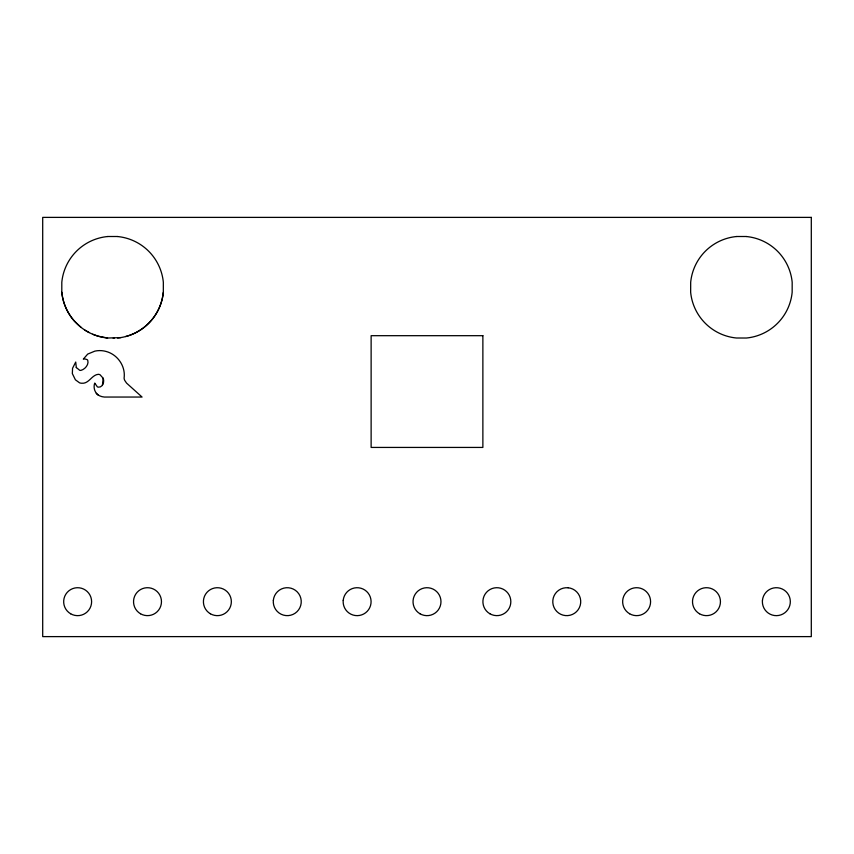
<?xml version="1.0" encoding="UTF-8"?>
<svg xmlns="http://www.w3.org/2000/svg" width="854" height="854" viewBox="0 0 854 854"><rect width="100%" height="100%" fill="white"/><g stroke="black" fill="none" stroke-linecap="round" stroke-linejoin="round"><path stroke-width="1.28" d="M125.602 336.551A50.952 50.952 0 0 0 163.327 292.271L163.338 282.258A50.92 50.92 0 0 0 117.585 236.537M102.48 385.015L103.185 378.258L100.014 374.725A4.889 4.889 0 0 0 98.295 374.319C91.688 374.874 88.976 383.969 81.717 383.243A7.537 7.537 0 0 1 79.507 382.805L75.387 379.784L72.344 373.593L72.558 368.287L75.718 362.053L76.316 367.615M97.986 336.156L107.561 338.024L120.852 337.608M107.561 236.505L117.585 236.505M736.415 236.505L746.428 236.505M113.187 338.237L114.094 338.259M97.207 335.878L92.67 334.245M85.037 330.21L89.126 332.58M103.185 378.258C104.69 381.759 102.704 387.631 98.253 387.161A2.711 2.711 0 0 1 97.281 386.766L94.73 383.051L94.388 384.268A11.508 11.508 0 0 0 94.164 387.385A11.177 11.177 0 0 0 94.858 390.598C96.427 395.594 102.096 397.452 106.867 397.046L142.063 397.046L126.563 383.104L124.727 380.404A7.355 7.355 0 0 1 124.097 378.141C125.741 366.291 117.671 354.613 106.216 351.485A23.197 23.197 0 0 0 94.837 351.133L87.706 354.09L83.329 359.107A6.853 6.853 0 0 1 85.101 358.968L87.172 359.651A2.402 2.402 0 0 1 87.748 360.313C89.136 364.562 84.92 369.408 80.895 370.38A3.672 3.672 0 0 1 79.721 370.305L76.284 367.498M81.194 327.488L74.362 321.051A50.845 50.845 0 0 1 61.798 292.281L61.808 282.258A50.92 50.92 0 0 1 107.572 236.537M98.103 394.996A8.444 8.444 0 0 1 96.331 393.288M568.124 587.765A13.974 13.974 0 0 1 580.656 603.041A13.974 13.974 0 0 1 565.369 615.574A13.974 13.974 0 0 1 552.848 600.287A13.963 13.963 0 0 1 568.102 587.787M163.306 292.271A50.92 50.92 0 0 1 117.585 338.003M107.572 338.003A50.92 50.92 0 0 1 61.83 292.271M736.415 236.537A50.92 50.92 0 0 0 690.683 282.258L690.651 292.271A50.92 50.92 0 0 0 736.415 338.003L746.428 338.024A50.92 50.92 0 0 0 792.16 292.271L792.181 282.258A50.92 50.92 0 0 0 746.428 236.537M343.212 600.309L343.148 601.686A13.974 13.974 0 0 0 363.697 614.005A13.974 13.974 0 0 0 364.893 590.071A13.974 13.974 0 0 0 343.223 600.298M762.451 600.309L762.376 601.686A13.963 13.963 0 0 0 782.937 613.994A13.963 13.963 0 0 0 784.132 590.071A13.963 13.963 0 0 0 762.462 600.277M811.3 217.386L42.7 217.386L42.7 636.614L811.3 636.614L811.3 217.386M482.873 335.686L371.127 335.686L371.127 447.432L482.873 447.432L482.873 335.686M699.479 613.759A13.963 13.963 0 0 0 720.445 601.686A13.963 13.963 0 0 0 699.501 589.57A13.963 13.963 0 0 0 699.479 613.759M629.622 613.77A13.974 13.974 0 0 0 650.588 601.686A13.974 13.974 0 0 0 629.633 589.57A13.974 13.974 0 0 0 629.622 613.77M489.876 613.759A13.963 13.963 0 0 0 510.831 601.686A13.963 13.963 0 0 0 489.897 589.57A13.963 13.963 0 0 0 489.876 613.759M420.008 613.78A13.974 13.974 0 0 0 440.974 601.686A13.974 13.974 0 0 0 420.019 589.58A13.974 13.974 0 0 0 420.008 613.78M273.344 600.298A13.974 13.974 0 0 0 285.876 615.574A13.974 13.974 0 0 0 301.174 603.063A13.974 13.974 0 0 0 288.631 587.776A13.974 13.974 0 0 0 273.344 600.298M210.394 613.78A13.974 13.974 0 0 0 231.349 601.686A13.974 13.974 0 0 0 210.394 589.58A13.974 13.974 0 0 0 210.394 613.78M140.515 613.77A13.974 13.974 0 0 0 161.47 601.686A13.974 13.974 0 0 0 140.526 589.57A13.974 13.974 0 0 0 140.515 613.77M70.647 613.78A13.974 13.974 0 0 0 91.613 601.686A13.974 13.974 0 0 0 70.658 589.58A13.974 13.974 0 0 0 70.647 613.78"/></g></svg>
